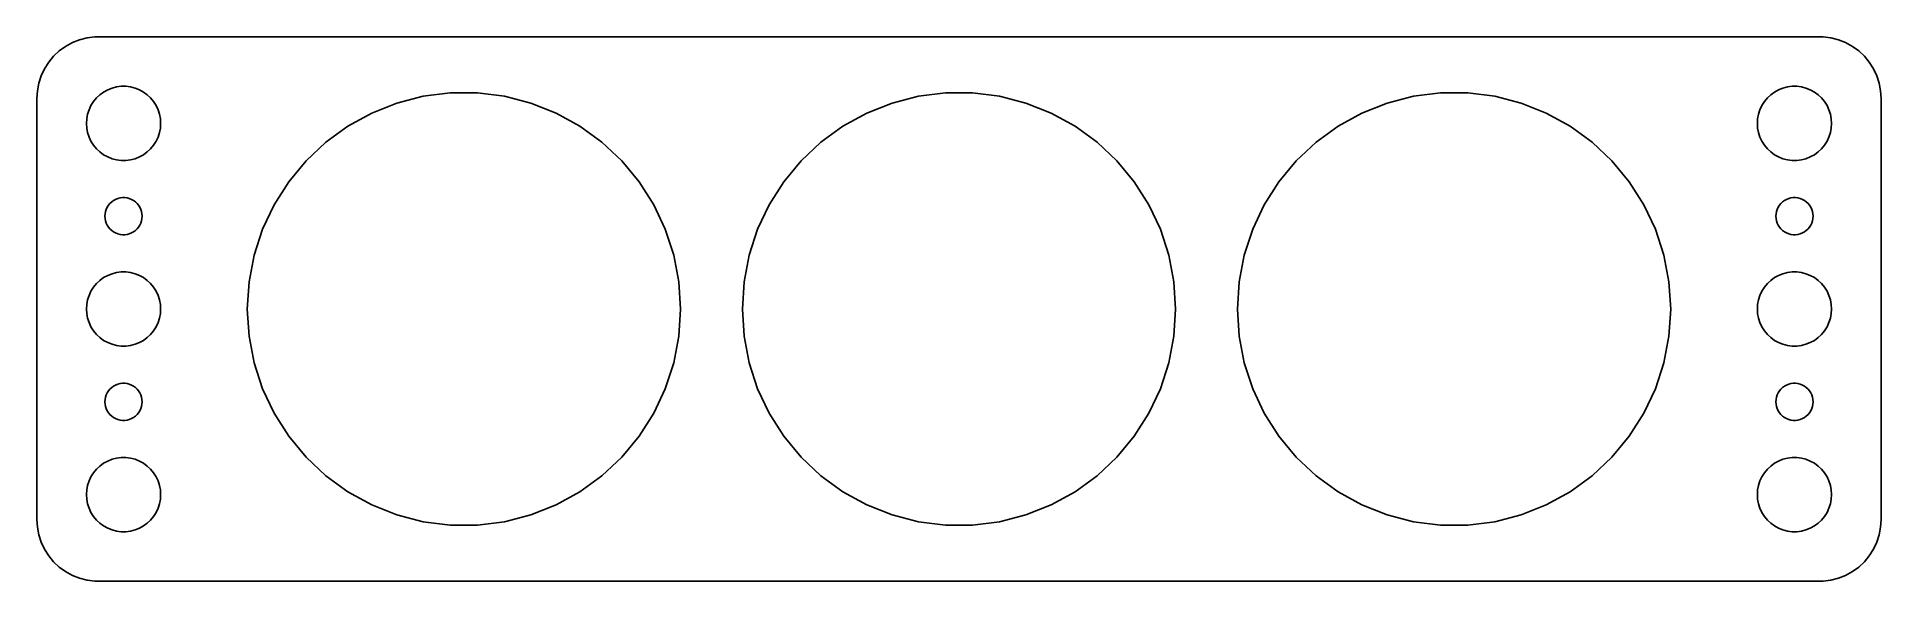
# Model space of a CAD drawing. Header units: metres. Extents: x -74 to 74, y -22 to 22.
import ezdxf

# ---------------------------------------------------------------- set-up
doc = ezdxf.new("R2010")
doc.units = ezdxf.units.M

msp = doc.modelspace()

# ---------------------------------------------------------------- linework, layer by layer
for p, q in [((-72.1791, 21.2216), (-72.6871, 20.8526)), ((-71.6289, 21.5241), (-72.1791, 21.2216)), ((-71.0451, 21.7553), (-71.6289, 21.5241)), ((-70.4369, 21.9114), (-71.0451, 21.7553)), ((-69.8139, 21.9901), (-70.4369, 21.9114)), ((69.8139, 21.9901), (-69.8139, 21.9901)), ((70.4369, 21.9114), (69.8139, 21.9901)), ((71.0451, 21.7553), (70.4369, 21.9114)), ((71.6289, 21.5241), (71.0451, 21.7553)), ((72.1791, 21.2216), (71.6289, 21.5241)), ((72.6871, 20.8526), (72.1791, 21.2216)), ((-73.8815, 19.4088), (-74.1489, 18.8406)), ((-73.5451, 19.9389), (-73.8815, 19.4088)), ((-73.1448, 20.4227), (-73.5451, 19.9389)), ((-72.6871, 20.8526), (-73.1448, 20.4227)), ((73.1448, 20.4227), (72.6871, 20.8526)), ((73.5451, 19.9389), (73.1448, 20.4227)), ((73.8815, 19.4088), (73.5451, 19.9389)), ((74.1489, 18.8406), (73.8815, 19.4088)), ((-74.3429, 18.2434), (-74.4606, 17.6267)), ((-74.1489, 18.8406), (-74.3429, 18.2434)), ((-68.427, 17.8532), (-68.0621, 17.9469)), ((-68.0621, 17.9469), (-67.6884, 17.9941)), ((-67.6884, 17.9941), (-67.3116, 17.9941)), ((-67.3116, 17.9941), (-66.9379, 17.9469)), ((-66.9379, 17.9469), (-66.573, 17.8532)), ((66.573, 17.8532), (66.9379, 17.9469)), ((66.9379, 17.9469), (67.3116, 17.9941)), ((67.3116, 17.9941), (67.6884, 17.9941)), ((67.6884, 17.9941), (68.0621, 17.9469)), ((68.0621, 17.9469), (68.427, 17.8532)), ((74.3429, 18.2434), (74.1489, 18.8406)), ((74.4606, 17.6267), (74.3429, 18.2434)), ((-74.4606, 17.6267), (-74.5, 17)), ((-74.5, 17), (-74.5, -17)), ((-70.2893, 16.1044), (-70.1289, 16.4453)), ((-70.1289, 16.4453), (-69.927, 16.7634)), ((-69.927, 16.7634), (-69.6869, 17.0536)), ((-69.6869, 17.0536), (-69.4123, 17.3115)), ((-69.4123, 17.3115), (-69.1075, 17.533)), ((-69.1075, 17.533), (-68.7773, 17.7145)), ((-68.7773, 17.7145), (-68.427, 17.8532)), ((-66.573, 17.8532), (-66.2227, 17.7145)), ((-66.2227, 17.7145), (-65.8925, 17.533)), ((-65.8925, 17.533), (-65.5877, 17.3115)), ((-65.5877, 17.3115), (-65.3131, 17.0536)), ((-65.3131, 17.0536), (-65.073, 16.7634)), ((-65.073, 16.7634), (-64.8711, 16.4453)), ((-64.8711, 16.4453), (-64.7107, 16.1044)), ((-47.4511, 15.8345), (-45.4078, 16.6435)), ((-45.4078, 16.6435), (-43.2792, 17.19)), ((-43.2792, 17.19), (-41.0988, 17.4655)), ((-41.0988, 17.4655), (-38.9012, 17.4655)), ((-38.9012, 17.4655), (-36.7208, 17.19)), ((-36.7208, 17.19), (-34.5922, 16.6435)), ((-34.5922, 16.6435), (-32.5489, 15.8345)), ((-7.45113, 15.8345), (-5.40779, 16.6435)), ((-5.40779, 16.6435), (-3.27916, 17.19)), ((-3.27916, 17.19), (-1.09883, 17.4655)), ((-1.09883, 17.4655), (1.09883, 17.4655)), ((1.09883, 17.4655), (3.27916, 17.19)), ((3.27916, 17.19), (5.40779, 16.6435)), ((5.40779, 16.6435), (7.45113, 15.8345)), ((32.5489, 15.8345), (34.5922, 16.6435)), ((34.5922, 16.6435), (36.7208, 17.19)), ((36.7208, 17.19), (38.9012, 17.4655)), ((38.9012, 17.4655), (41.0988, 17.4655)), ((41.0988, 17.4655), (43.2792, 17.19)), ((43.2792, 17.19), (45.4078, 16.6435)), ((45.4078, 16.6435), (47.4511, 15.8345)), ((64.7107, 16.1044), (64.8711, 16.4453)), ((64.8711, 16.4453), (65.073, 16.7634)), ((65.073, 16.7634), (65.3131, 17.0536)), ((65.3131, 17.0536), (65.5877, 17.3115)), ((65.5877, 17.3115), (65.8925, 17.533)), ((65.8925, 17.533), (66.2227, 17.7145)), ((66.2227, 17.7145), (66.573, 17.8532)), ((68.427, 17.8532), (68.7773, 17.7145)), ((68.7773, 17.7145), (69.1075, 17.533)), ((69.1075, 17.533), (69.4123, 17.3115)), ((69.4123, 17.3115), (69.6869, 17.0536)), ((69.6869, 17.0536), (69.927, 16.7634)), ((69.927, 16.7634), (70.1289, 16.4453)), ((70.1289, 16.4453), (70.2893, 16.1044)), ((74.5, 17), (74.4606, 17.6267)), ((74.5, -17), (74.5, 17)), ((-70.5, 15), (-70.4763, 15.376)), ((-70.4763, 14.624), (-70.5, 15)), ((-70.4763, 15.376), (-70.4057, 15.7461)), ((-70.4057, 15.7461), (-70.2893, 16.1044)), ((-64.7107, 16.1044), (-64.5943, 15.7461)), ((-64.5943, 15.7461), (-64.5237, 15.376)), ((-64.5237, 15.376), (-64.5, 15)), ((-64.5, 15), (-64.5237, 14.624)), ((-49.377, 14.7757), (-47.4511, 15.8345)), ((-32.5489, 15.8345), (-30.623, 14.7757)), ((-9.37697, 14.7757), (-7.45113, 15.8345)), ((7.45113, 15.8345), (9.37697, 14.7757)), ((30.623, 14.7757), (32.5489, 15.8345)), ((47.4511, 15.8345), (49.377, 14.7757)), ((64.5, 15), (64.5237, 15.376)), ((64.5237, 14.624), (64.5, 15)), ((64.5237, 15.376), (64.5943, 15.7461)), ((64.5943, 15.7461), (64.7107, 16.1044)), ((70.2893, 16.1044), (70.4057, 15.7461)), ((70.4057, 15.7461), (70.4763, 15.376)), ((70.4763, 15.376), (70.5, 15)), ((70.5, 15), (70.4763, 14.624)), ((-70.4057, 14.2539), (-70.4763, 14.624)), ((-70.2893, 13.8956), (-70.4057, 14.2539)), ((-70.1289, 13.5547), (-70.2893, 13.8956)), ((-69.927, 13.2366), (-70.1289, 13.5547)), ((-64.8711, 13.5547), (-65.073, 13.2366)), ((-64.7107, 13.8956), (-64.8711, 13.5547)), ((-64.5943, 14.2539), (-64.7107, 13.8956)), ((-64.5237, 14.624), (-64.5943, 14.2539)), ((-52.7569, 11.9796), (-51.1549, 13.484)), ((-51.1549, 13.484), (-49.377, 14.7757)), ((-30.623, 14.7757), (-28.8451, 13.484)), ((-28.8451, 13.484), (-27.243, 11.9796)), ((-12.7569, 11.9796), (-11.1549, 13.484)), ((-11.1549, 13.484), (-9.37697, 14.7757)), ((9.37697, 14.7757), (11.1549, 13.484)), ((11.1549, 13.484), (12.7569, 11.9796)), ((27.243, 11.9796), (28.8451, 13.484)), ((28.8451, 13.484), (30.623, 14.7757)), ((49.377, 14.7757), (51.1549, 13.484)), ((51.1549, 13.484), (52.7569, 11.9796)), ((64.5943, 14.2539), (64.5237, 14.624)), ((64.7107, 13.8956), (64.5943, 14.2539)), ((64.8711, 13.5547), (64.7107, 13.8956)), ((65.073, 13.2366), (64.8711, 13.5547)), ((70.1289, 13.5547), (69.927, 13.2366)), ((70.2893, 13.8956), (70.1289, 13.5547)), ((70.4057, 14.2539), (70.2893, 13.8956)), ((70.4763, 14.624), (70.4057, 14.2539)), ((-69.6869, 12.9464), (-69.927, 13.2366)), ((-69.4123, 12.6884), (-69.6869, 12.9464)), ((-69.1075, 12.467), (-69.4123, 12.6884)), ((-68.7773, 12.2855), (-69.1075, 12.467)), ((-68.427, 12.1468), (-68.7773, 12.2855)), ((-68.0621, 12.0531), (-68.427, 12.1468)), ((-67.6884, 12.0059), (-68.0621, 12.0531)), ((-67.3116, 12.0059), (-67.6884, 12.0059)), ((-66.9379, 12.0531), (-67.3116, 12.0059)), ((-66.573, 12.1468), (-66.9379, 12.0531)), ((-66.2227, 12.2855), (-66.573, 12.1468)), ((-65.8925, 12.467), (-66.2227, 12.2855)), ((-65.5877, 12.6884), (-65.8925, 12.467)), ((-65.3131, 12.9464), (-65.5877, 12.6884)), ((-65.073, 13.2366), (-65.3131, 12.9464)), ((-54.1578, 10.2862), (-52.7569, 11.9796)), ((-27.243, 11.9796), (-25.8422, 10.2862)), ((-14.1578, 10.2862), (-12.7569, 11.9796)), ((12.7569, 11.9796), (14.1578, 10.2862)), ((25.8422, 10.2862), (27.243, 11.9796)), ((52.7569, 11.9796), (54.1578, 10.2862)), ((65.3131, 12.9464), (65.073, 13.2366)), ((65.5877, 12.6884), (65.3131, 12.9464)), ((65.8925, 12.467), (65.5877, 12.6884)), ((66.2227, 12.2855), (65.8925, 12.467)), ((66.573, 12.1468), (66.2227, 12.2855)), ((66.9379, 12.0531), (66.573, 12.1468)), ((67.3116, 12.0059), (66.9379, 12.0531)), ((67.6884, 12.0059), (67.3116, 12.0059)), ((68.0621, 12.0531), (67.6884, 12.0059)), ((68.427, 12.1468), (68.0621, 12.0531)), ((68.7773, 12.2855), (68.427, 12.1468)), ((69.1075, 12.467), (68.7773, 12.2855)), ((69.4123, 12.6884), (69.1075, 12.467)), ((69.6869, 12.9464), (69.4123, 12.6884)), ((69.927, 13.2366), (69.6869, 12.9464)), ((-67.9635, 8.92657), (-67.7811, 8.97342)), ((-67.7811, 8.97342), (-67.5942, 8.99704)), ((-67.5942, 8.99704), (-67.4058, 8.99704)), ((-67.4058, 8.99704), (-67.2189, 8.97342)), ((-67.2189, 8.97342), (-67.0365, 8.92657)), ((-55.3354, 8.43068), (-54.1578, 10.2862)), ((-25.8422, 10.2862), (-24.6646, 8.43068)), ((-15.3354, 8.43068), (-14.1578, 10.2862)), ((14.1578, 10.2862), (15.3354, 8.43068)), ((24.6646, 8.43068), (25.8422, 10.2862)), ((54.1578, 10.2862), (55.3354, 8.43068)), ((67.0365, 8.92657), (67.2189, 8.97342)), ((67.2189, 8.97342), (67.4058, 8.99704)), ((67.4058, 8.99704), (67.5942, 8.99704)), ((67.5942, 8.99704), (67.7811, 8.97342)), ((67.7811, 8.97342), (67.9635, 8.92657)), ((-69, 7.5), (-68.9882, 7.68799)), ((-68.9882, 7.312), (-69, 7.5)), ((-68.9882, 7.68799), (-68.9529, 7.87303)), ((-68.9529, 7.87303), (-68.8947, 8.05219)), ((-68.8947, 8.05219), (-68.8145, 8.22263)), ((-68.8145, 8.22263), (-68.7135, 8.38167)), ((-68.7135, 8.38167), (-68.5934, 8.52681)), ((-68.5934, 8.52681), (-68.4561, 8.65576)), ((-68.4561, 8.65576), (-68.3037, 8.76648)), ((-68.3037, 8.76648), (-68.1387, 8.85724)), ((-68.1387, 8.85724), (-67.9635, 8.92657)), ((-67.0365, 8.92657), (-66.8613, 8.85724)), ((-66.8613, 8.85724), (-66.6963, 8.76648)), ((-66.6963, 8.76648), (-66.5439, 8.65576)), ((-66.5439, 8.65576), (-66.4065, 8.52681)), ((-66.4065, 8.52681), (-66.2865, 8.38167)), ((-66.2865, 8.38167), (-66.1855, 8.22263)), ((-66.1855, 8.22263), (-66.1053, 8.05219)), ((-66.1053, 8.05219), (-66.0471, 7.87303)), ((-66.0471, 7.87303), (-66.0118, 7.68799)), ((-66.0118, 7.68799), (-66, 7.5)), ((-66, 7.5), (-66.0118, 7.312)), ((-56.2711, 6.44217), (-55.3354, 8.43068)), ((-24.6646, 8.43068), (-23.7289, 6.44217)), ((-16.2711, 6.44217), (-15.3354, 8.43068)), ((15.3354, 8.43068), (16.2711, 6.44217)), ((23.7289, 6.44217), (24.6646, 8.43068)), ((55.3354, 8.43068), (56.2711, 6.44217)), ((66, 7.5), (66.0118, 7.68799)), ((66.0118, 7.312), (66, 7.5)), ((66.0118, 7.68799), (66.0471, 7.87303)), ((66.0471, 7.87303), (66.1053, 8.05219)), ((66.1053, 8.05219), (66.1855, 8.22263)), ((66.1855, 8.22263), (66.2865, 8.38167)), ((66.2865, 8.38167), (66.4065, 8.52681)), ((66.4065, 8.52681), (66.5439, 8.65576)), ((66.5439, 8.65576), (66.6963, 8.76648)), ((66.6963, 8.76648), (66.8613, 8.85724)), ((66.8613, 8.85724), (67.0365, 8.92657)), ((67.9635, 8.92657), (68.1387, 8.85724)), ((68.1387, 8.85724), (68.3037, 8.76648)), ((68.3037, 8.76648), (68.4561, 8.65576)), ((68.4561, 8.65576), (68.5934, 8.52681)), ((68.5934, 8.52681), (68.7135, 8.38167)), ((68.7135, 8.38167), (68.8145, 8.22263)), ((68.8145, 8.22263), (68.8947, 8.05219)), ((68.8947, 8.05219), (68.9529, 7.87303)), ((68.9529, 7.87303), (68.9882, 7.68799)), ((68.9882, 7.68799), (69, 7.5)), ((69, 7.5), (68.9882, 7.312)), ((-68.9529, 7.12695), (-68.9882, 7.312)), ((-68.8947, 6.9478), (-68.9529, 7.12695)), ((-68.8145, 6.77736), (-68.8947, 6.9478)), ((-68.7135, 6.61832), (-68.8145, 6.77736)), ((-68.5934, 6.47318), (-68.7135, 6.61832)), ((-68.4561, 6.34422), (-68.5934, 6.47318)), ((-68.3037, 6.23351), (-68.4561, 6.34422)), ((-68.1387, 6.14275), (-68.3037, 6.23351)), ((-67.9635, 6.07341), (-68.1387, 6.14275)), ((-67.7811, 6.02657), (-67.9635, 6.07341)), ((-67.5942, 6.00294), (-67.7811, 6.02657)), ((-67.4058, 6.00294), (-67.5942, 6.00294)), ((-67.2189, 6.02657), (-67.4058, 6.00294)), ((-67.0365, 6.07341), (-67.2189, 6.02657)), ((-66.8613, 6.14275), (-67.0365, 6.07341)), ((-66.6963, 6.23351), (-66.8613, 6.14275)), ((-66.5439, 6.34422), (-66.6963, 6.23351)), ((-66.4065, 6.47318), (-66.5439, 6.34422)), ((-66.2865, 6.61832), (-66.4065, 6.47318)), ((-66.1855, 6.77736), (-66.2865, 6.61832)), ((-66.1053, 6.9478), (-66.1855, 6.77736)), ((-66.0471, 7.12695), (-66.1053, 6.9478)), ((-66.0118, 7.312), (-66.0471, 7.12695)), ((-56.9502, 4.35207), (-56.2711, 6.44217)), ((-23.7289, 6.44217), (-23.0498, 4.35207)), ((-16.9502, 4.35207), (-16.2711, 6.44217)), ((16.2711, 6.44217), (16.9502, 4.35207)), ((23.0498, 4.35207), (23.7289, 6.44217)), ((56.2711, 6.44217), (56.9502, 4.35207)), ((66.0471, 7.12695), (66.0118, 7.312)), ((66.1053, 6.9478), (66.0471, 7.12695)), ((66.1855, 6.77736), (66.1053, 6.9478)), ((66.2865, 6.61832), (66.1855, 6.77736)), ((66.4065, 6.47318), (66.2865, 6.61832)), ((66.5439, 6.34422), (66.4065, 6.47318)), ((66.6963, 6.23351), (66.5439, 6.34422)), ((66.8613, 6.14275), (66.6963, 6.23351)), ((67.0365, 6.07341), (66.8613, 6.14275)), ((67.2189, 6.02657), (67.0365, 6.07341)), ((67.4058, 6.00294), (67.2189, 6.02657)), ((67.5942, 6.00294), (67.4058, 6.00294)), ((67.7811, 6.02657), (67.5942, 6.00294)), ((67.9635, 6.07341), (67.7811, 6.02657)), ((68.1387, 6.14275), (67.9635, 6.07341)), ((68.3037, 6.23351), (68.1387, 6.14275)), ((68.4561, 6.34422), (68.3037, 6.23351)), ((68.5934, 6.47318), (68.4561, 6.34422)), ((68.7135, 6.61832), (68.5934, 6.47318)), ((68.8145, 6.77736), (68.7135, 6.61832)), ((68.8947, 6.9478), (68.8145, 6.77736)), ((68.9529, 7.12695), (68.8947, 6.9478)), ((68.9882, 7.312), (68.9529, 7.12695)), ((-68.0621, 2.94685), (-67.6884, 2.99408)), ((-67.6884, 2.99408), (-67.3116, 2.99408)), ((-67.3116, 2.99408), (-66.9379, 2.94685)), ((-57.362, 2.19333), (-56.9502, 4.35207)), ((-23.0498, 4.35207), (-22.638, 2.19333)), ((-17.362, 2.19333), (-16.9502, 4.35207)), ((16.9502, 4.35207), (17.362, 2.19333)), ((22.638, 2.19333), (23.0498, 4.35207)), ((56.9502, 4.35207), (57.362, 2.19333)), ((66.9379, 2.94685), (67.3116, 2.99408)), ((67.3116, 2.99408), (67.6884, 2.99408)), ((67.6884, 2.99408), (68.0621, 2.94685)), ((-70.1289, 1.44525), (-69.927, 1.76335)), ((-69.927, 1.76335), (-69.6869, 2.05363)), ((-69.6869, 2.05363), (-69.4123, 2.31154)), ((-69.4123, 2.31154), (-69.1075, 2.53297)), ((-69.1075, 2.53297), (-68.7773, 2.71448)), ((-68.7773, 2.71448), (-68.427, 2.85316)), ((-68.427, 2.85316), (-68.0621, 2.94685)), ((-66.9379, 2.94685), (-66.573, 2.85316)), ((-66.573, 2.85316), (-66.2227, 2.71448)), ((-66.2227, 2.71448), (-65.8925, 2.53297)), ((-65.8925, 2.53297), (-65.5877, 2.31154)), ((-65.5877, 2.31154), (-65.3131, 2.05363)), ((-65.3131, 2.05363), (-65.073, 1.76335)), ((-65.073, 1.76335), (-64.8711, 1.44525)), ((-57.5, 0), (-57.362, 2.19333)), ((-22.638, 2.19333), (-22.5, 0)), ((-17.5, 0), (-17.362, 2.19333)), ((17.362, 2.19333), (17.5, 0)), ((22.5, 0), (22.638, 2.19333)), ((57.362, 2.19333), (57.5, 0)), ((64.8711, 1.44525), (65.073, 1.76335)), ((65.073, 1.76335), (65.3131, 2.05363)), ((65.3131, 2.05363), (65.5877, 2.31154)), ((65.5877, 2.31154), (65.8925, 2.53297)), ((65.8925, 2.53297), (66.2227, 2.71448)), ((66.2227, 2.71448), (66.573, 2.85316)), ((66.573, 2.85316), (66.9379, 2.94685)), ((68.0621, 2.94685), (68.427, 2.85316)), ((68.427, 2.85316), (68.7773, 2.71448)), ((68.7773, 2.71448), (69.1075, 2.53297)), ((69.1075, 2.53297), (69.4123, 2.31154)), ((69.4123, 2.31154), (69.6869, 2.05363)), ((69.6869, 2.05363), (69.927, 1.76335)), ((69.927, 1.76335), (70.1289, 1.44525)), ((-70.5, 0), (-70.4763, 0.37599)), ((-70.4763, -0.37599), (-70.5, 0)), ((-70.4763, 0.37599), (-70.4057, 0.74606)), ((-70.4057, 0.74606), (-70.2893, 1.10437)), ((-70.2893, 1.10437), (-70.1289, 1.44525)), ((-64.8711, 1.44525), (-64.7107, 1.10437)), ((-64.7107, 1.10437), (-64.5943, 0.74606)), ((-64.5943, 0.74606), (-64.5237, 0.37599)), ((-64.5237, 0.37599), (-64.5, 0)), ((-64.5, 0), (-64.5237, -0.37599)), ((-57.362, -2.19333), (-57.5, 0)), ((-22.5, 0), (-22.638, -2.19333)), ((-17.362, -2.19333), (-17.5, 0)), ((17.5, 0), (17.362, -2.19333)), ((22.638, -2.19333), (22.5, 0)), ((57.5, 0), (57.362, -2.19333)), ((64.5, 0), (64.5237, 0.37599)), ((64.5237, -0.37599), (64.5, 0)), ((64.5237, 0.37599), (64.5943, 0.74606)), ((64.5943, 0.74606), (64.7107, 1.10437)), ((64.7107, 1.10437), (64.8711, 1.44525)), ((70.1289, 1.44525), (70.2893, 1.10437)), ((70.2893, 1.10437), (70.4057, 0.74606)), ((70.4057, 0.74606), (70.4763, 0.37599)), ((70.4763, 0.37599), (70.5, 0)), ((70.5, 0), (70.4763, -0.37599)), ((-70.4057, -0.74606), (-70.4763, -0.37599)), ((-70.2893, -1.10437), (-70.4057, -0.74606)), ((-70.1289, -1.44525), (-70.2893, -1.10437)), ((-69.927, -1.76335), (-70.1289, -1.44525)), ((-64.8711, -1.44525), (-65.073, -1.76335)), ((-64.7107, -1.10437), (-64.8711, -1.44525)), ((-64.5943, -0.74606), (-64.7107, -1.10437)), ((-64.5237, -0.37599), (-64.5943, -0.74606)), ((64.5943, -0.74606), (64.5237, -0.37599)), ((64.7107, -1.10437), (64.5943, -0.74606)), ((64.8711, -1.44525), (64.7107, -1.10437)), ((65.073, -1.76335), (64.8711, -1.44525)), ((70.1289, -1.44525), (69.927, -1.76335)), ((70.2893, -1.10437), (70.1289, -1.44525)), ((70.4057, -0.74606), (70.2893, -1.10437)), ((70.4763, -0.37599), (70.4057, -0.74606)), ((-69.6869, -2.05363), (-69.927, -1.76335)), ((-69.4123, -2.31154), (-69.6869, -2.05363)), ((-69.1075, -2.53297), (-69.4123, -2.31154)), ((-68.7773, -2.71448), (-69.1075, -2.53297)), ((-68.427, -2.85316), (-68.7773, -2.71448)), ((-68.0621, -2.94685), (-68.427, -2.85316)), ((-67.6884, -2.99408), (-68.0621, -2.94685)), ((-66.9379, -2.94685), (-67.3116, -2.99408)), ((-66.573, -2.85316), (-66.9379, -2.94685)), ((-66.2227, -2.71448), (-66.573, -2.85316)), ((-65.8925, -2.53297), (-66.2227, -2.71448)), ((-65.5877, -2.31154), (-65.8925, -2.53297)), ((-65.3131, -2.05363), (-65.5877, -2.31154)), ((-65.073, -1.76335), (-65.3131, -2.05363)), ((-56.9502, -4.35207), (-57.362, -2.19333)), ((-22.638, -2.19333), (-23.0498, -4.35207)), ((-16.9502, -4.35207), (-17.362, -2.19333)), ((17.362, -2.19333), (16.9502, -4.35207)), ((23.0498, -4.35207), (22.638, -2.19333)), ((57.362, -2.19333), (56.9502, -4.35207)), ((65.3131, -2.05363), (65.073, -1.76335)), ((65.5877, -2.31154), (65.3131, -2.05363)), ((65.8925, -2.53297), (65.5877, -2.31154)), ((66.2227, -2.71448), (65.8925, -2.53297)), ((66.573, -2.85316), (66.2227, -2.71448)), ((66.9379, -2.94685), (66.573, -2.85316)), ((67.3116, -2.99408), (66.9379, -2.94685)), ((68.0621, -2.94685), (67.6884, -2.99408)), ((68.427, -2.85316), (68.0621, -2.94685)), ((68.7773, -2.71448), (68.427, -2.85316)), ((69.1075, -2.53297), (68.7773, -2.71448)), ((69.4123, -2.31154), (69.1075, -2.53297)), ((69.6869, -2.05363), (69.4123, -2.31154)), ((69.927, -1.76335), (69.6869, -2.05363)), ((-67.3116, -2.99408), (-67.6884, -2.99408)), ((-56.2711, -6.44217), (-56.9502, -4.35207)), ((-23.0498, -4.35207), (-23.7289, -6.44217)), ((-16.2711, -6.44217), (-16.9502, -4.35207)), ((16.9502, -4.35207), (16.2711, -6.44217)), ((23.7289, -6.44217), (23.0498, -4.35207)), ((56.9502, -4.35207), (56.2711, -6.44217)), ((67.6884, -2.99408), (67.3116, -2.99408)), ((-69, -7.5), (-68.9882, -7.312)), ((-68.9882, -7.312), (-68.9529, -7.12695)), ((-68.9529, -7.12695), (-68.8947, -6.9478)), ((-68.8947, -6.9478), (-68.8145, -6.77736)), ((-68.8145, -6.77736), (-68.7135, -6.61832)), ((-68.7135, -6.61832), (-68.5934, -6.47318)), ((-68.5934, -6.47318), (-68.4561, -6.34422)), ((-68.4561, -6.34422), (-68.3037, -6.23351)), ((-68.3037, -6.23351), (-68.1387, -6.14275)), ((-68.1387, -6.14275), (-67.9635, -6.07341)), ((-67.9635, -6.07341), (-67.7811, -6.02657)), ((-67.7811, -6.02657), (-67.5942, -6.00294)), ((-67.5942, -6.00294), (-67.4058, -6.00294)), ((-67.4058, -6.00294), (-67.2189, -6.02657)), ((-67.2189, -6.02657), (-67.0365, -6.07341)), ((-67.0365, -6.07341), (-66.8613, -6.14275)), ((-66.8613, -6.14275), (-66.6963, -6.23351)), ((-66.6963, -6.23351), (-66.5439, -6.34422)), ((-66.5439, -6.34422), (-66.4065, -6.47318)), ((-66.4065, -6.47318), (-66.2865, -6.61832)), ((-66.2865, -6.61832), (-66.1855, -6.77736)), ((-66.1855, -6.77736), (-66.1053, -6.9478)), ((-66.1053, -6.9478), (-66.0471, -7.12695)), ((-66.0471, -7.12695), (-66.0118, -7.312)), ((-66.0118, -7.312), (-66, -7.5)), ((-55.3354, -8.43068), (-56.2711, -6.44217)), ((-23.7289, -6.44217), (-24.6646, -8.43068)), ((-15.3354, -8.43068), (-16.2711, -6.44217)), ((16.2711, -6.44217), (15.3354, -8.43068)), ((24.6646, -8.43068), (23.7289, -6.44217)), ((56.2711, -6.44217), (55.3354, -8.43068)), ((66, -7.5), (66.0118, -7.312)), ((66.0118, -7.312), (66.0471, -7.12695)), ((66.0471, -7.12695), (66.1053, -6.9478)), ((66.1053, -6.9478), (66.1855, -6.77736)), ((66.1855, -6.77736), (66.2865, -6.61832)), ((66.2865, -6.61832), (66.4065, -6.47318)), ((66.4065, -6.47318), (66.5439, -6.34422)), ((66.5439, -6.34422), (66.6963, -6.23351)), ((66.6963, -6.23351), (66.8613, -6.14275)), ((66.8613, -6.14275), (67.0365, -6.07341)), ((67.0365, -6.07341), (67.2189, -6.02657)), ((67.2189, -6.02657), (67.4058, -6.00294)), ((67.4058, -6.00294), (67.5942, -6.00294)), ((67.5942, -6.00294), (67.7811, -6.02657)), ((67.7811, -6.02657), (67.9635, -6.07341)), ((67.9635, -6.07341), (68.1387, -6.14275)), ((68.1387, -6.14275), (68.3037, -6.23351)), ((68.3037, -6.23351), (68.4561, -6.34422)), ((68.4561, -6.34422), (68.5934, -6.47318)), ((68.5934, -6.47318), (68.7135, -6.61832)), ((68.7135, -6.61832), (68.8145, -6.77736)), ((68.8145, -6.77736), (68.8947, -6.9478)), ((68.8947, -6.9478), (68.9529, -7.12695)), ((68.9529, -7.12695), (68.9882, -7.312)), ((68.9882, -7.312), (69, -7.5)), ((-68.9882, -7.68799), (-69, -7.5)), ((-68.9529, -7.87303), (-68.9882, -7.68799)), ((-68.8947, -8.05219), (-68.9529, -7.87303)), ((-68.8145, -8.22263), (-68.8947, -8.05219)), ((-68.7135, -8.38167), (-68.8145, -8.22263)), ((-68.5934, -8.52681), (-68.7135, -8.38167)), ((-68.4561, -8.65576), (-68.5934, -8.52681)), ((-68.3037, -8.76648), (-68.4561, -8.65576)), ((-68.1387, -8.85724), (-68.3037, -8.76648)), ((-67.9635, -8.92657), (-68.1387, -8.85724)), ((-67.7811, -8.97342), (-67.9635, -8.92657)), ((-67.0365, -8.92657), (-67.2189, -8.97342)), ((-66.8613, -8.85724), (-67.0365, -8.92657)), ((-66.6963, -8.76648), (-66.8613, -8.85724)), ((-66.5439, -8.65576), (-66.6963, -8.76648)), ((-66.4065, -8.52681), (-66.5439, -8.65576)), ((-66.2865, -8.38167), (-66.4065, -8.52681)), ((-66.1855, -8.22263), (-66.2865, -8.38167)), ((-66.1053, -8.05219), (-66.1855, -8.22263)), ((-66.0471, -7.87303), (-66.1053, -8.05219)), ((-66.0118, -7.68799), (-66.0471, -7.87303)), ((-66, -7.5), (-66.0118, -7.68799)), ((-54.1578, -10.2862), (-55.3354, -8.43068)), ((-24.6646, -8.43068), (-25.8422, -10.2862)), ((-14.1578, -10.2862), (-15.3354, -8.43068)), ((15.3354, -8.43068), (14.1578, -10.2862)), ((25.8422, -10.2862), (24.6646, -8.43068)), ((55.3354, -8.43068), (54.1578, -10.2862)), ((66.0118, -7.68799), (66, -7.5)), ((66.0471, -7.87303), (66.0118, -7.68799)), ((66.1053, -8.05219), (66.0471, -7.87303)), ((66.1855, -8.22263), (66.1053, -8.05219)), ((66.2865, -8.38167), (66.1855, -8.22263)), ((66.4065, -8.52681), (66.2865, -8.38167)), ((66.5439, -8.65576), (66.4065, -8.52681)), ((66.6963, -8.76648), (66.5439, -8.65576)), ((66.8613, -8.85724), (66.6963, -8.76648)), ((67.0365, -8.92657), (66.8613, -8.85724)), ((67.2189, -8.97342), (67.0365, -8.92657)), ((67.9635, -8.92657), (67.7811, -8.97342)), ((68.1387, -8.85724), (67.9635, -8.92657)), ((68.3037, -8.76648), (68.1387, -8.85724)), ((68.4561, -8.65576), (68.3037, -8.76648)), ((68.5934, -8.52681), (68.4561, -8.65576)), ((68.7135, -8.38167), (68.5934, -8.52681)), ((68.8145, -8.22263), (68.7135, -8.38167)), ((68.8947, -8.05219), (68.8145, -8.22263)), ((68.9529, -7.87303), (68.8947, -8.05219)), ((68.9882, -7.68799), (68.9529, -7.87303)), ((69, -7.5), (68.9882, -7.68799)), ((-67.5942, -8.99704), (-67.7811, -8.97342)), ((-67.4058, -8.99704), (-67.5942, -8.99704)), ((-67.2189, -8.97342), (-67.4058, -8.99704)), ((-52.7569, -11.9796), (-54.1578, -10.2862)), ((-25.8422, -10.2862), (-27.243, -11.9796)), ((-12.7569, -11.9796), (-14.1578, -10.2862)), ((14.1578, -10.2862), (12.7569, -11.9796)), ((27.243, -11.9796), (25.8422, -10.2862)), ((54.1578, -10.2862), (52.7569, -11.9796)), ((67.4058, -8.99704), (67.2189, -8.97342)), ((67.5942, -8.99704), (67.4058, -8.99704)), ((67.7811, -8.97342), (67.5942, -8.99704)), ((-70.1289, -13.5547), (-69.927, -13.2366)), ((-69.927, -13.2366), (-69.6869, -12.9464)), ((-69.6869, -12.9464), (-69.4123, -12.6884)), ((-69.4123, -12.6884), (-69.1075, -12.467)), ((-69.1075, -12.467), (-68.7773, -12.2855)), ((-68.7773, -12.2855), (-68.427, -12.1468)), ((-68.427, -12.1468), (-68.0621, -12.0531)), ((-68.0621, -12.0531), (-67.6884, -12.0059)), ((-67.6884, -12.0059), (-67.3116, -12.0059)), ((-67.3116, -12.0059), (-66.9379, -12.0531)), ((-66.9379, -12.0531), (-66.573, -12.1468)), ((-66.573, -12.1468), (-66.2227, -12.2855)), ((-66.2227, -12.2855), (-65.8925, -12.467)), ((-65.8925, -12.467), (-65.5877, -12.6884)), ((-65.5877, -12.6884), (-65.3131, -12.9464)), ((-65.3131, -12.9464), (-65.073, -13.2366)), ((-65.073, -13.2366), (-64.8711, -13.5547)), ((-51.1549, -13.484), (-52.7569, -11.9796)), ((-27.243, -11.9796), (-28.8451, -13.484)), ((-11.1549, -13.484), (-12.7569, -11.9796)), ((12.7569, -11.9796), (11.1549, -13.484)), ((28.8451, -13.484), (27.243, -11.9796)), ((52.7569, -11.9796), (51.1549, -13.484)), ((64.8711, -13.5547), (65.073, -13.2366)), ((65.073, -13.2366), (65.3131, -12.9464)), ((65.3131, -12.9464), (65.5877, -12.6884)), ((65.5877, -12.6884), (65.8925, -12.467)), ((65.8925, -12.467), (66.2227, -12.2855)), ((66.2227, -12.2855), (66.573, -12.1468)), ((66.573, -12.1468), (66.9379, -12.0531)), ((66.9379, -12.0531), (67.3116, -12.0059)), ((67.3116, -12.0059), (67.6884, -12.0059)), ((67.6884, -12.0059), (68.0621, -12.0531)), ((68.0621, -12.0531), (68.427, -12.1468)), ((68.427, -12.1468), (68.7773, -12.2855)), ((68.7773, -12.2855), (69.1075, -12.467)), ((69.1075, -12.467), (69.4123, -12.6884)), ((69.4123, -12.6884), (69.6869, -12.9464)), ((69.6869, -12.9464), (69.927, -13.2366)), ((69.927, -13.2366), (70.1289, -13.5547)), ((-70.5, -15), (-70.4763, -14.624)), ((-70.4763, -14.624), (-70.4057, -14.2539)), ((-70.4057, -14.2539), (-70.2893, -13.8956)), ((-70.2893, -13.8956), (-70.1289, -13.5547)), ((-64.8711, -13.5547), (-64.7107, -13.8956)), ((-64.7107, -13.8956), (-64.5943, -14.2539)), ((-64.5943, -14.2539), (-64.5237, -14.624)), ((-64.5237, -14.624), (-64.5, -15)), ((-49.377, -14.7757), (-51.1549, -13.484)), ((-47.4511, -15.8345), (-49.377, -14.7757)), ((-30.623, -14.7757), (-32.5489, -15.8345)), ((-28.8451, -13.484), (-30.623, -14.7757)), ((-9.37697, -14.7757), (-11.1549, -13.484)), ((-7.45113, -15.8345), (-9.37697, -14.7757)), ((9.37697, -14.7757), (7.45113, -15.8345)), ((11.1549, -13.484), (9.37697, -14.7757)), ((30.623, -14.7757), (28.8451, -13.484)), ((32.5489, -15.8345), (30.623, -14.7757)), ((49.377, -14.7757), (47.4511, -15.8345)), ((51.1549, -13.484), (49.377, -14.7757)), ((64.5, -15), (64.5237, -14.624)), ((64.5237, -14.624), (64.5943, -14.2539)), ((64.5943, -14.2539), (64.7107, -13.8956)), ((64.7107, -13.8956), (64.8711, -13.5547)), ((70.1289, -13.5547), (70.2893, -13.8956)), ((70.2893, -13.8956), (70.4057, -14.2539)), ((70.4057, -14.2539), (70.4763, -14.624)), ((70.4763, -14.624), (70.5, -15)), ((-70.4763, -15.376), (-70.5, -15)), ((-70.4057, -15.7461), (-70.4763, -15.376)), ((-70.2893, -16.1044), (-70.4057, -15.7461)), ((-70.1289, -16.4453), (-70.2893, -16.1044)), ((-64.7107, -16.1044), (-64.8711, -16.4453)), ((-64.5943, -15.7461), (-64.7107, -16.1044)), ((-64.5237, -15.376), (-64.5943, -15.7461)), ((-64.5, -15), (-64.5237, -15.376)), ((-45.4078, -16.6435), (-47.4511, -15.8345)), ((-32.5489, -15.8345), (-34.5922, -16.6435)), ((-5.40779, -16.6435), (-7.45113, -15.8345)), ((7.45113, -15.8345), (5.40779, -16.6435)), ((34.5922, -16.6435), (32.5489, -15.8345)), ((47.4511, -15.8345), (45.4078, -16.6435)), ((64.5237, -15.376), (64.5, -15)), ((64.5943, -15.7461), (64.5237, -15.376)), ((64.7107, -16.1044), (64.5943, -15.7461)), ((64.8711, -16.4453), (64.7107, -16.1044)), ((70.2893, -16.1044), (70.1289, -16.4453)), ((70.4057, -15.7461), (70.2893, -16.1044)), ((70.4763, -15.376), (70.4057, -15.7461)), ((70.5, -15), (70.4763, -15.376)), ((-74.5, -17), (-74.4606, -17.6267)), ((-74.4606, -17.6267), (-74.3429, -18.2434)), ((-69.927, -16.7634), (-70.1289, -16.4453)), ((-69.6869, -17.0536), (-69.927, -16.7634)), ((-69.4123, -17.3115), (-69.6869, -17.0536)), ((-69.1075, -17.533), (-69.4123, -17.3115)), ((-68.7773, -17.7145), (-69.1075, -17.533)), ((-68.427, -17.8532), (-68.7773, -17.7145)), ((-68.0621, -17.9469), (-68.427, -17.8532)), ((-66.573, -17.8532), (-66.9379, -17.9469)), ((-66.2227, -17.7145), (-66.573, -17.8532)), ((-65.8925, -17.533), (-66.2227, -17.7145)), ((-65.5877, -17.3115), (-65.8925, -17.533)), ((-65.3131, -17.0536), (-65.5877, -17.3115)), ((-65.073, -16.7634), (-65.3131, -17.0536)), ((-64.8711, -16.4453), (-65.073, -16.7634)), ((-43.2792, -17.19), (-45.4078, -16.6435)), ((-41.0988, -17.4655), (-43.2792, -17.19)), ((-38.9012, -17.4655), (-41.0988, -17.4655)), ((-36.7208, -17.19), (-38.9012, -17.4655)), ((-34.5922, -16.6435), (-36.7208, -17.19)), ((-3.27916, -17.19), (-5.40779, -16.6435)), ((-1.09883, -17.4655), (-3.27916, -17.19)), ((1.09883, -17.4655), (-1.09883, -17.4655)), ((3.27916, -17.19), (1.09883, -17.4655)), ((5.40779, -16.6435), (3.27916, -17.19)), ((36.7208, -17.19), (34.5922, -16.6435)), ((38.9012, -17.4655), (36.7208, -17.19)), ((41.0988, -17.4655), (38.9012, -17.4655)), ((43.2792, -17.19), (41.0988, -17.4655)), ((45.4078, -16.6435), (43.2792, -17.19)), ((65.073, -16.7634), (64.8711, -16.4453)), ((65.3131, -17.0536), (65.073, -16.7634)), ((65.5877, -17.3115), (65.3131, -17.0536)), ((65.8925, -17.533), (65.5877, -17.3115)), ((66.2227, -17.7145), (65.8925, -17.533)), ((66.573, -17.8532), (66.2227, -17.7145)), ((66.9379, -17.9469), (66.573, -17.8532)), ((68.427, -17.8532), (68.0621, -17.9469)), ((68.7773, -17.7145), (68.427, -17.8532)), ((69.1075, -17.533), (68.7773, -17.7145)), ((69.4123, -17.3115), (69.1075, -17.533)), ((69.6869, -17.0536), (69.4123, -17.3115)), ((69.927, -16.7634), (69.6869, -17.0536)), ((70.1289, -16.4453), (69.927, -16.7634)), ((74.3429, -18.2434), (74.4606, -17.6267)), ((74.4606, -17.6267), (74.5, -17)), ((-74.3429, -18.2434), (-74.1489, -18.8406)), ((-74.1489, -18.8406), (-73.8815, -19.4088)), ((-67.6884, -17.9941), (-68.0621, -17.9469)), ((-67.3116, -17.9941), (-67.6884, -17.9941)), ((-66.9379, -17.9469), (-67.3116, -17.9941)), ((67.3116, -17.9941), (66.9379, -17.9469)), ((67.6884, -17.9941), (67.3116, -17.9941)), ((68.0621, -17.9469), (67.6884, -17.9941)), ((73.8815, -19.4088), (74.1489, -18.8406)), ((74.1489, -18.8406), (74.3429, -18.2434)), ((-73.8815, -19.4088), (-73.5451, -19.9389)), ((-73.5451, -19.9389), (-73.1448, -20.4227)), ((-73.1448, -20.4227), (-72.6871, -20.8526)), ((-72.6871, -20.8526), (-72.1791, -21.2216)), ((72.1791, -21.2216), (72.6871, -20.8526)), ((72.6871, -20.8526), (73.1448, -20.4227)), ((73.1448, -20.4227), (73.5451, -19.9389)), ((73.5451, -19.9389), (73.8815, -19.4088)), ((-72.1791, -21.2216), (-71.6289, -21.5241)), ((-71.6289, -21.5241), (-71.0451, -21.7553)), ((-71.0451, -21.7553), (-70.4369, -21.9114)), ((-70.4369, -21.9114), (-69.8139, -21.9901)), ((-69.8139, -21.9901), (69.8139, -21.9901)), ((69.8139, -21.9901), (70.4369, -21.9114)), ((70.4369, -21.9114), (71.0451, -21.7553)), ((71.0451, -21.7553), (71.6289, -21.5241)), ((71.6289, -21.5241), (72.1791, -21.2216))]:
    msp.add_line(p, q)

doc.saveas('drawing.dxf')
